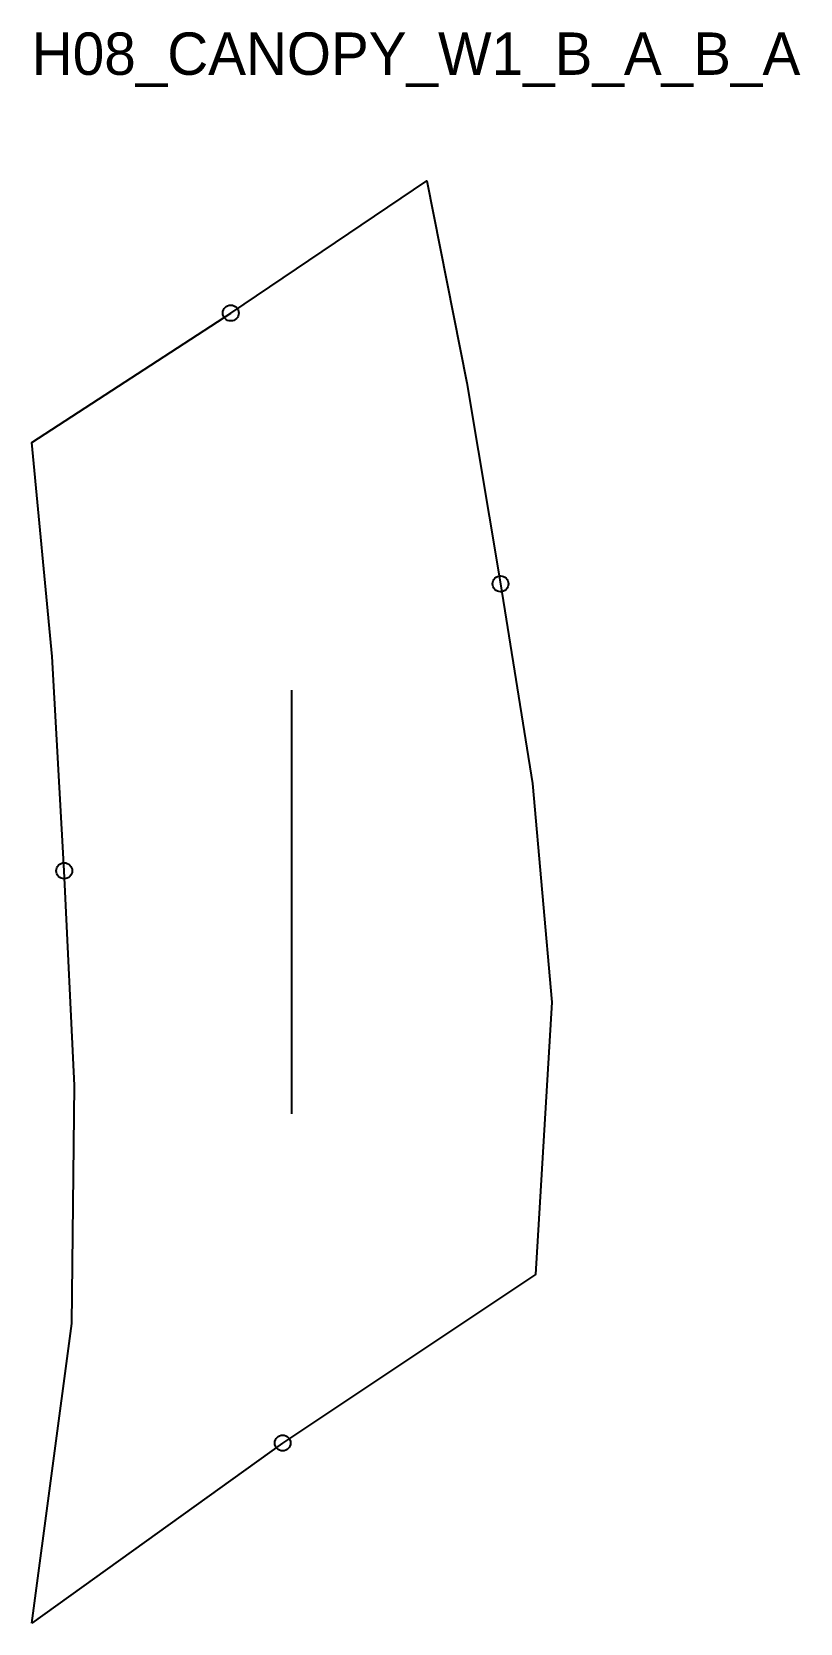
# Model space of a CAD drawing. Header units: millimetres. Extents: x 0 to 145, y 0 to 300.
import ezdxf

# ---------------------------------------------------------------- set-up
doc = ezdxf.new("R2010")
doc.units = ezdxf.units.MM
for name, color, linetype in [('CUT', 1, 'Continuous'), ('GRAIN', 3, 'Continuous'), ('ID', 7, 'Continuous'), ('NOTCH', 2, 'Continuous'), ('SEAM', 5, 'Continuous')]:
    doc.layers.add(name, color=color, linetype=linetype)

msp = doc.modelspace()

# ---------------------------------------------------------------- linework, layer by layer
at = {"layer": 'CUT'}
msp.add_lwpolyline([(0, 0), (7.57, 56.54), (8.06, 101.5), (6.12, 142.03), (3.84, 182.49), (0, 222.89), (37.56, 247.32), (74.6, 272.28), (82.16, 234.16), (88.49, 196.2), (94.51, 158.49), (98.15, 117.24), (95.1, 65.81), (47.36, 34.01), (0, 0)], close=True, dxfattribs=at)
at = {"layer": 'GRAIN'}
msp.add_line((49.07, 96.14), (49.07, 176.14), dxfattribs=at)
at = {"layer": 'NOTCH'}
for centre in [(37.56, 247.32), (88.49, 196.2), (6.12, 142.03), (47.36, 34.01)]:
    msp.add_circle(centre, 1.5, dxfattribs=at)
at = {"layer": 'SEAM'}
msp.add_lwpolyline([(0, 0), (7.57, 56.54), (8.06, 101.5), (6.12, 142.03), (3.84, 182.49), (0, 222.89), (37.56, 247.32), (74.6, 272.28), (82.16, 234.16), (88.49, 196.2), (94.51, 158.49), (98.15, 117.24), (95.1, 65.81), (47.36, 34.01)], close=True, dxfattribs=at)

# ---------------------------------------------------------------- texts
at = {"layer": 'ID'}
msp.add_text('H08_CANOPY_W1_B_A_B_A', height=8, dxfattribs=at).set_placement((0, 292.28))

doc.saveas('drawing.dxf')
